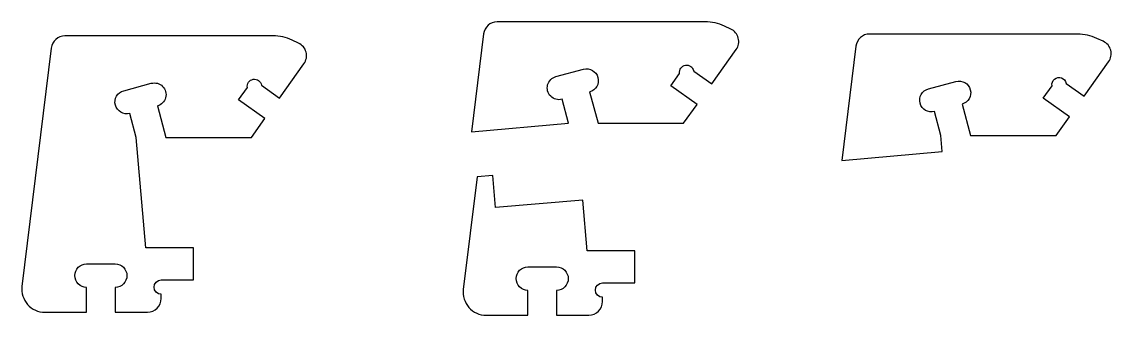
# Model space of a CAD drawing. Header units: millimetres. Extents: x 0 to 236, y 0 to 64.
import ezdxf

# ---------------------------------------------------------------- set-up
doc = ezdxf.new("R2010")
doc.units = ezdxf.units.MM

msp = doc.modelspace()

# ---------------------------------------------------------------- linework, layer by layer
at = {"linetype": 'Continuous'}
for points in [[(140.88, 49.8), (142.8, 52.49, -1), (145.86, 53.01), (149.77, 50.21), (155.09, 57.67, 0.468966), (153.92, 62.13), (152.56, 62.77, 0.109518), (148.33, 63.71), (103.2, 63.71, 0.378866), (100.23, 61.07), (97.62, 39.82), (118.68, 41.67), (117.28, 46.88, -1), (115.96, 51.81), (121.95, 53.41, -1), (123.27, 48.49), (125.1, 41.67), (143.68, 41.67), (146.58, 45.74)], [(24.84, 38.61), (23.44, 43.82, -1), (22.12, 48.75), (28.11, 50.35, -1), (29.43, 45.43), (31.26, 38.61), (49.84, 38.61), (52.75, 42.68), (47.05, 46.74), (48.97, 49.43, -1), (52.03, 49.95), (55.94, 47.15), (61.26, 54.61, 0.468966), (60.09, 59.08), (58.72, 59.71, 0.109518), (54.5, 60.65), (9.37, 60.65, 0.378866), (6.39, 58.01), (0.04, 6.26, 0.450467), (5, 0.65), (14.07, 0.65), (14.07, 6.05, -1), (14.07, 11.15), (20.27, 11.15, -1), (20.27, 6.05), (20.27, 0.65), (27.27, 0.65, 0.414214), (30.27, 3.65), (30.27, 4.55, -1), (30.27, 7.65), (37.27, 7.65), (37.27, 14.65), (26.94, 14.65)], [(235.94, 55.01, 0.468966), (234.77, 59.47), (233.41, 60.11, 0.109518), (229.18, 61.04), (184.05, 61.04, 0.378866), (181.07, 58.41), (178.03, 33.61), (199.83, 35.52), (199.52, 39), (198.13, 44.22, -1), (196.81, 49.14), (202.79, 50.75, -1), (204.11, 45.82), (205.94, 39), (224.52, 39), (227.43, 43.07), (221.73, 47.14), (223.65, 49.83, -1), (226.71, 50.34), (230.62, 47.55)], [(121.79, 25.01), (102.86, 23.35), (102.25, 30.33), (98.85, 30.03), (95.85, 5.61, 0.450467), (100.81, 0), (109.88, 0), (109.88, 5.4, -1), (109.88, 10.5), (116.08, 10.5, -1), (116.08, 5.4), (116.08, 0), (123.08, 0, 0.414214), (126.08, 3), (126.08, 3.9, -1), (126.08, 7), (133.08, 7), (133.08, 14), (122.75, 14)]]:
    msp.add_lwpolyline(points, format="xyb", close=True, dxfattribs=at)

doc.saveas('drawing.dxf')
